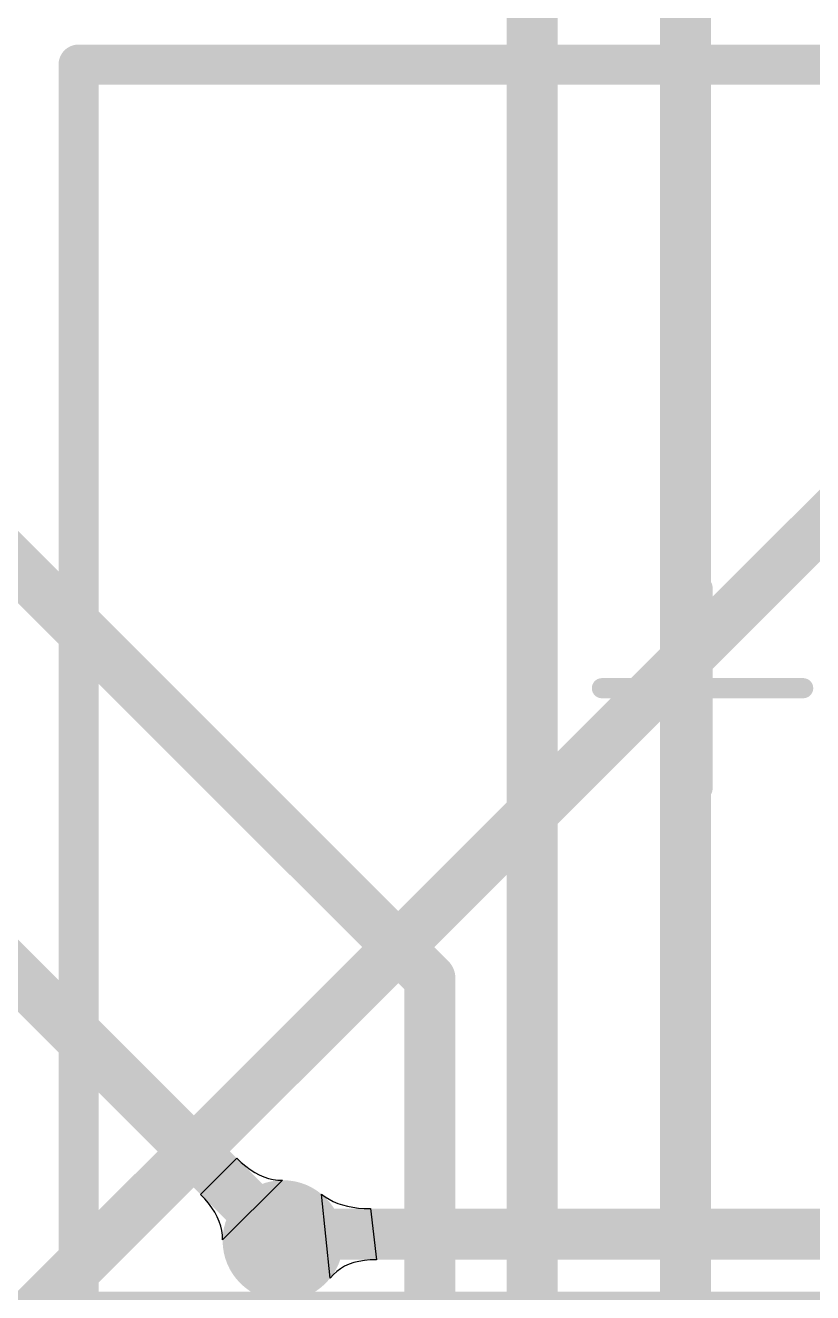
# Model space of a CAD drawing. Header units: inches. Extents: x 1.37 to 4.6, y 1.74 to 5.29.
# Drawn here: x 2.2308 to 2.3849, y 4.4386 to 4.6866 of the extents above; entities that cross this region are included whole.
import ezdxf

# ---------------------------------------------------------------- set-up
doc = ezdxf.new("R2010")
doc.units = ezdxf.units.IN
doc.header["$MEASUREMENT"] = 0
for name, color, linetype in [('BottomLayer', 5, 'Continuous'), ('Mechanical15', 56, 'Continuous'), ('TopLayer', 1, 'Continuous'), ('TopOverlay', 2, 'Continuous'), ('ViaHoleLayer', 16, 'Continuous')]:
    doc.layers.add(name, color=color, linetype=linetype)

# ---------------------------------------------------------------- blocks, each defined once
blk = doc.blocks.new('STM32F103C8T6_27')
at = {"layer": 'Mechanical15', "const_width": 0.00394}
for points in [[(0, 0.01969), (0, -0.01969)], [(0.01969, 0), (-0.01969, 0)]]:
    blk.add_lwpolyline(points, dxfattribs=at)
at = {"layer": 'Mechanical15', "const_width": 0.00197}
for points in [[(-0.00098, 0.01969, 1), (0.00098, 0.01969, 1)], [(-0.02067, 0, 1), (-0.0187, 0, 1)], [(0.0187, 0, 1), (0.02067, 0, 1)], [(-0.00098, -0.01969, 1), (0.00098, -0.01969, 1)]]:
    blk.add_lwpolyline(points, format="xyb", close=True, dxfattribs=at)
at = {"layer": 'TopOverlay', "const_width": 0.00787}
for points in [[(0.12205, 0.12205), (-0.12205, 0.12205)], [(0.12205, 0.12205), (0.12205, -0.12205)], [(0.12205, -0.12205), (-0.12205, -0.12205)]]:
    blk.add_lwpolyline(points, dxfattribs=at)
at = {"layer": 'TopOverlay', "const_width": 0.00394}
for points in [[(0.12008, 0.12205, 1), (0.12402, 0.12205, 1)], [(0.12008, 0.12205, 1), (0.12402, 0.12205, 1)], [(0.12008, -0.12205, 1), (0.12402, -0.12205, 1)], [(0.12008, -0.12205, 1), (0.12402, -0.12205, 1)]]:
    blk.add_lwpolyline(points, format="xyb", close=True, dxfattribs=at)

msp = doc.modelspace()

# ---------------------------------------------------------------- hatches: boundary and pattern name
at = {"layer": 'BottomLayer'}
h = msp.add_hatch(color=5, dxfattribs=at)
edge = h.paths.add_edge_path()
edge.add_arc((2.28125, 4.44875), 0.01181, 0, 360)
at = {"layer": 'TopLayer'}
h = msp.add_hatch(color=1, dxfattribs=at)
edge = h.paths.add_edge_path()
edge.add_arc((2.28125, 4.44875), 0.01181, 0, 360)
at = {"layer": 'ViaHoleLayer'}
h = msp.add_hatch(color=16, dxfattribs=at)
edge = h.paths.add_edge_path()
edge.add_arc((2.28125, 4.44875), 0.00591, 0, 360)

# ---------------------------------------------------------------- linework, layer by layer
at = {"layer": 'BottomLayer'}
for p, q in [((2.26513, 4.45779), (2.27221, 4.46487)), ((2.27221, 4.46487), (2.27308, 4.46404)), ((2.27308, 4.46404), (2.27395, 4.4633)), ((2.27395, 4.4633), (2.27484, 4.46265)), ((2.27484, 4.46265), (2.27572, 4.46209)), ((2.28113, 4.46056), (2.26944, 4.44887)), ((2.27572, 4.46209), (2.27661, 4.46162)), ((2.27661, 4.46162), (2.27751, 4.46123)), ((2.27751, 4.46123), (2.2784, 4.46093)), ((2.2784, 4.46093), (2.27931, 4.46072)), ((2.27931, 4.46072), (2.28022, 4.4606)), ((2.28022, 4.4606), (2.28113, 4.46056)), ((2.26596, 4.45692), (2.26513, 4.45779)), ((2.2667, 4.45605), (2.26596, 4.45692)), ((2.26735, 4.45516), (2.2667, 4.45605)), ((2.26791, 4.45428), (2.26735, 4.45516)), ((2.26838, 4.45339), (2.26791, 4.45428)), ((2.26877, 4.45249), (2.26838, 4.45339)), ((2.26907, 4.4516), (2.26877, 4.45249)), ((2.26928, 4.45069), (2.26907, 4.4516)), ((2.2694, 4.44978), (2.26928, 4.45069)), ((2.26944, 4.44887), (2.2694, 4.44978))]:
    msp.add_line(p, q, dxfattribs=at)
at = {"layer": 'BottomLayer', "const_width": 0.01}
for points in [[(2.33, 4.39), (2.33, 4.815)], [(2.36, 4.22), (2.36, 4.78)], [(2.07762, 4.73238), (2.31, 4.5)], [(2.0918, 4.6382), (2.28125, 4.44875)], [(2.31, 4.43339), (2.31, 4.5)]]:
    msp.add_lwpolyline(points, dxfattribs=at)
at = {"layer": 'BottomLayer', "const_width": 0.005}
for points in [[(2.3075, 4.5, 1), (2.3125, 4.5, 1)], [(2.3075, 4.5, 1), (2.3125, 4.5, 1)], [(2.27875, 4.44875, 1), (2.28375, 4.44875, 1)]]:
    msp.add_lwpolyline(points, format="xyb", close=True, dxfattribs=at)
at = {"layer": 'TopLayer'}
for p, q in [((2.29051, 4.44142), (2.28876, 4.45786)), ((2.28876, 4.45786), (2.28948, 4.45732)), ((2.28948, 4.45732), (2.29026, 4.45683)), ((2.29026, 4.45683), (2.29108, 4.4564)), ((2.29108, 4.4564), (2.29196, 4.45603)), ((2.29196, 4.45603), (2.2929, 4.45572)), ((2.2929, 4.45572), (2.29388, 4.45546)), ((2.29388, 4.45546), (2.29492, 4.45526)), ((2.29492, 4.45526), (2.29601, 4.45511)), ((2.29601, 4.45511), (2.29716, 4.45503)), ((2.29716, 4.45503), (2.29836, 4.455)), ((2.29836, 4.455), (2.29953, 4.445)), ((2.29251, 4.44325), (2.29178, 4.44271)), ((2.29331, 4.44371), (2.29251, 4.44325)), ((2.29418, 4.44411), (2.29331, 4.44371)), ((2.29512, 4.44443), (2.29418, 4.44411)), ((2.29612, 4.44468), (2.29512, 4.44443)), ((2.29719, 4.44486), (2.29612, 4.44468)), ((2.29833, 4.44496), (2.29719, 4.44486)), ((2.29953, 4.445), (2.29833, 4.44496)), ((2.29111, 4.4421), (2.29051, 4.44142)), ((2.29178, 4.44271), (2.29111, 4.4421))]:
    msp.add_line(p, q, dxfattribs=at)
at = {"layer": 'TopLayer', "const_width": 0.01}
for points in [[(2.09027, 4.29268), (2.42335, 4.62576)], [(2.28125, 4.44875), (2.2825, 4.45)], [(2.2825, 4.45), (2.435, 4.45)]]:
    msp.add_lwpolyline(points, dxfattribs=at)
at = {"layer": 'TopLayer', "const_width": 0.005}
for points in [[(2.27875, 4.44875, 1), (2.28375, 4.44875, 1)], [(2.28, 4.45, 1), (2.285, 4.45, 1)], [(2.28, 4.45, 1), (2.285, 4.45, 1)]]:
    msp.add_lwpolyline(points, format="xyb", close=True, dxfattribs=at)

# ---------------------------------------------------------------- block references
at = {"rotation": 180}
msp.add_blockref('STM32F103C8T6_27', (2.36333, 4.55687), dxfattribs=at)

doc.saveas('drawing.dxf')
